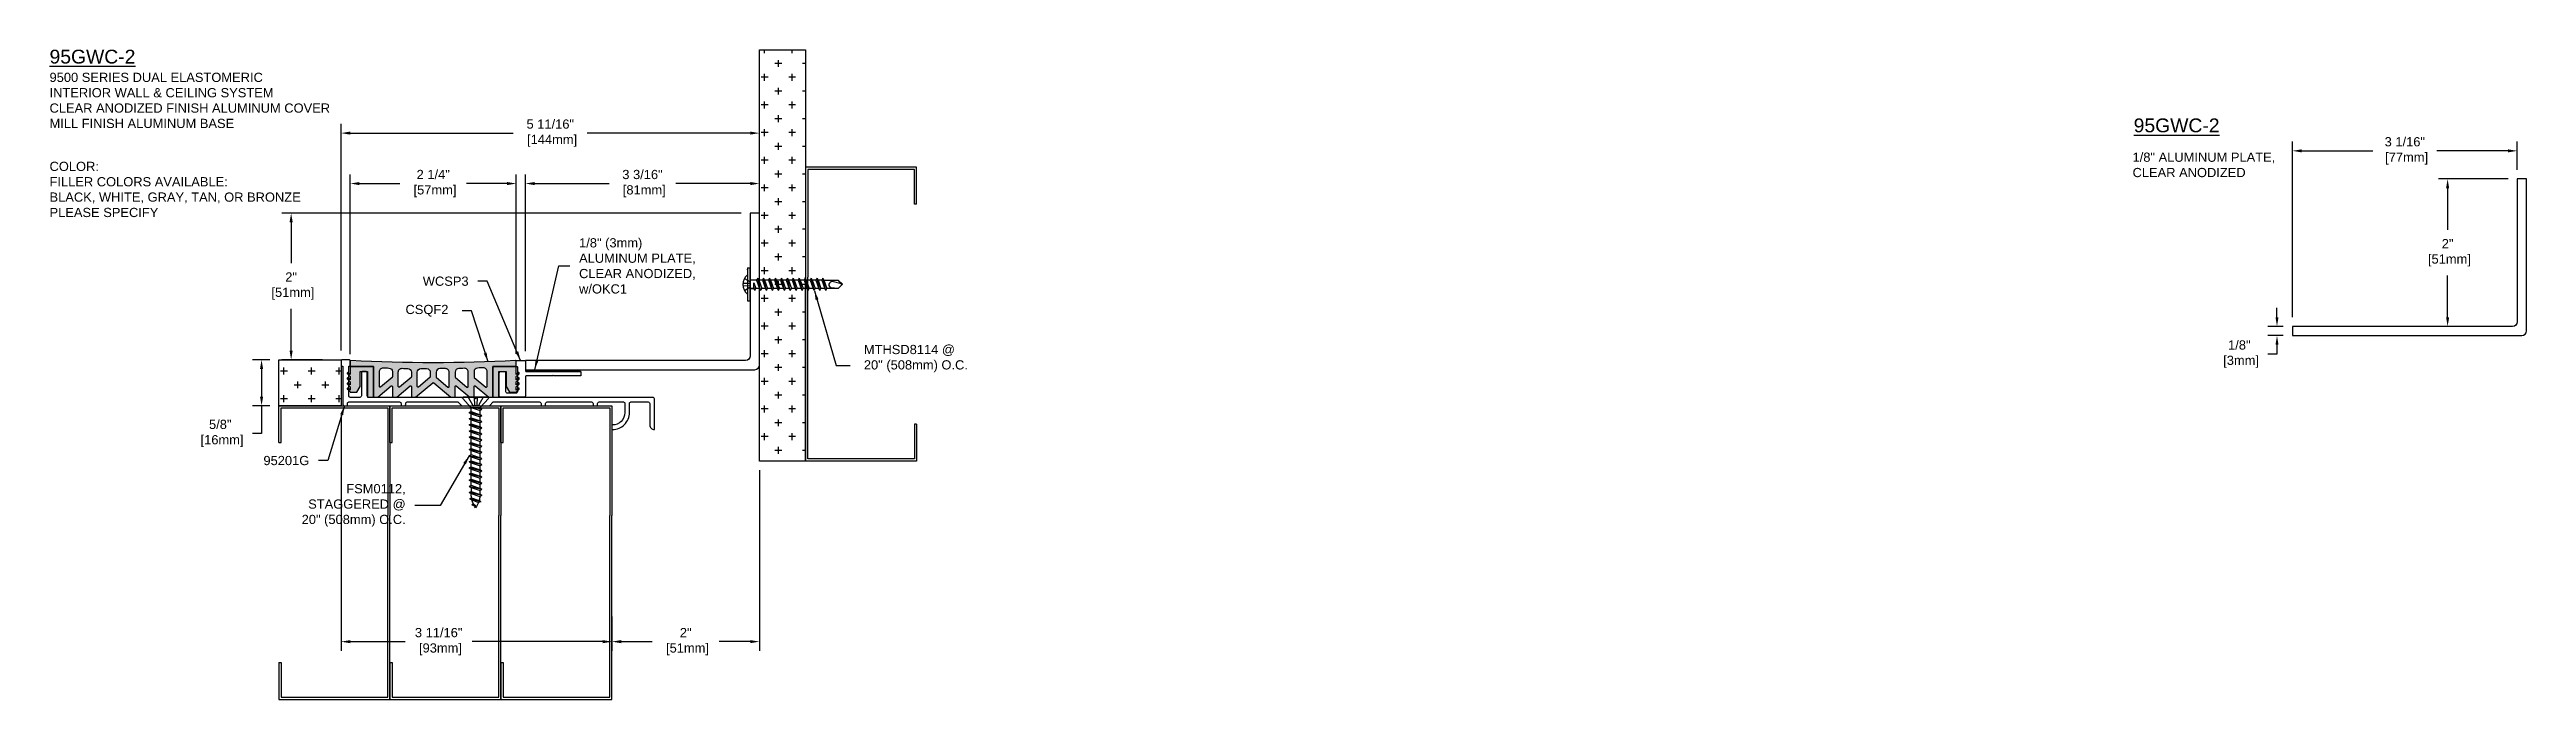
# Model space of a CAD drawing. Header units: inches. Extents: x -0.1 to 33.4, y -2.6 to 6.2.
import ezdxf

# ---------------------------------------------------------------- set-up
doc = ezdxf.new("R2010")
doc.units = ezdxf.units.IN
doc.header["$MEASUREMENT"] = 0
doc.linetypes.add('HIDDEN2', pattern=[0.1875, 0.125, -0.0625])
for name, color, linetype in [('anchors', 4, 'Continuous'), ('conditions', 1, 'Continuous'), ('dimensions', 3, 'Continuous'), ('FILLER', 2, 'Continuous'), ('Fillers', 2, 'Continuous'), ('METALS', 7, 'Continuous'), ('text', 2, 'Continuous')]:
    doc.layers.add(name, color=color, linetype=linetype)
doc.styles.add('ARIAL', font='arial.ttf')
doc.dimstyles.new('Arial', dxfattribs={"dimtxt": 0.125, "dimasz": 0.125, "dimexe": 0.125, "dimexo": 0.125, "dimgap": 0.125, "dimtad": 0, "dimtih": 1, "dimtoh": 1, "dimdec": 4, "dimzin": 0, "dimdsep": 46, "dimlunit": 4, "dimtxsty": 'ARIAL', "dimcen": 0.125, "dimadec": 0, "dimazin": 0, "dimtfac": 1, "dimtdec": 4, "dimtofl": 0, "dimtmove": 0, "dimatfit": 3, "dimfxl": 0, "dimfrac": 2, "dimtolj": 1, "dimtzin": 0, "dimarcsym": 0})

# ---------------------------------------------------------------- blocks, each defined once
blk = doc.blocks.new('*D2')
at = {"layer": 'DEFPOINTS', "color": 0}
for p in [(9.494, 4.418), (9.494, 3.962), (6.321, 2.018)]:
    blk.add_point(p, dxfattribs=at)
at = {"layer": 'dimensions', "color": 0, "lineweight": -2}
for p, q in [((6.321, 2.143), (6.321, 4.543)), ((6.446, 4.418), (7.455, 4.418)), ((9.369, 4.418), (8.361, 4.418)), ((9.494, 4.087), (9.494, 4.543))]:
    blk.add_line(p, q, dxfattribs=at)
at = {"layer": 'dimensions', "color": 0}
for points in [[(6.446, 4.439), (6.446, 4.397), (6.321, 4.418)], [(9.369, 4.439), (9.369, 4.397), (9.494, 4.418)]]:
    blk.add_solid(points, dxfattribs=at)
at = {"layer": 'dimensions', "color": 0, "insert": (7.908, 4.418), "char_height": 0.125, "attachment_point": 5, "style": 'ARIAL'}
blk.add_mtext('\\A1;3 3/16"\\P [81mm]', dxfattribs=at)
blk = doc.blocks.new('*D3')
at = {"layer": 'DEFPOINTS', "color": 0}
for p in [(9.494, 5.102), (9.494, 3.962), (3.821, 2.028)]:
    blk.add_point(p, dxfattribs=at)
at = {"layer": 'dimensions', "color": 0, "lineweight": -2}
for p, q in [((3.821, 2.153), (3.821, 5.227)), ((3.946, 5.102), (6.156, 5.102)), ((9.369, 5.102), (7.159, 5.102)), ((9.494, 4.087), (9.494, 5.227))]:
    blk.add_line(p, q, dxfattribs=at)
at = {"layer": 'dimensions', "color": 0}
for points in [[(3.946, 5.123), (3.946, 5.082), (3.821, 5.102)], [(9.369, 5.123), (9.369, 5.082), (9.494, 5.102)]]:
    blk.add_solid(points, dxfattribs=at)
at = {"layer": 'dimensions', "color": 0, "insert": (6.658, 5.102), "char_height": 0.125, "attachment_point": 5, "style": 'ARIAL'}
blk.add_mtext('\\A1;5 11/16"\\P [144mm]', dxfattribs=at)
blk = doc.blocks.new('*D4')
at = {"layer": 'DEFPOINTS', "color": 0}
for p in [(3.821, 1.403), (7.494, -1.331), (7.494, -1.797)]:
    blk.add_point(p, dxfattribs=at)
at = {"layer": 'dimensions', "color": 0, "lineweight": -2}
for p, q in [((3.821, 1.278), (3.821, -1.922)), ((7.494, -1.456), (7.494, -1.922)), ((3.946, -1.797), (4.692, -1.797)), ((7.369, -1.797), (5.598, -1.797))]:
    blk.add_line(p, q, dxfattribs=at)
at = {"layer": 'dimensions', "color": 0}
for points in [[(3.946, -1.776), (3.946, -1.818), (3.821, -1.797)], [(7.369, -1.776), (7.369, -1.818), (7.494, -1.797)]]:
    blk.add_solid(points, dxfattribs=at)
at = {"layer": 'dimensions', "color": 0, "insert": (5.145, -1.797), "char_height": 0.125, "attachment_point": 5, "style": 'ARIAL'}
blk.add_mtext('\\A1;3 11/16"\\P [93mm]', dxfattribs=at)
blk = doc.blocks.new('*D5')
at = {"layer": 'DEFPOINTS', "color": 0}
for p in [(9.494, 0.654), (7.494, -1.331), (9.494, -1.797)]:
    blk.add_point(p, dxfattribs=at)
at = {"layer": 'dimensions', "color": 0, "lineweight": -2}
for p, q in [((9.494, 0.529), (9.494, -1.922)), ((7.494, -1.456), (7.494, -1.922)), ((7.619, -1.797), (8.041, -1.797)), ((9.369, -1.797), (8.947, -1.797))]:
    blk.add_line(p, q, dxfattribs=at)
at = {"layer": 'dimensions', "color": 0}
for points in [[(7.619, -1.776), (7.619, -1.818), (7.494, -1.797)], [(9.369, -1.776), (9.369, -1.818), (9.494, -1.797)]]:
    blk.add_solid(points, dxfattribs=at)
at = {"layer": 'dimensions', "color": 0, "insert": (8.494, -1.797), "char_height": 0.125, "attachment_point": 5, "style": 'ARIAL'}
blk.add_mtext('\\A1;2"\\P [51mm]', dxfattribs=at)
blk = doc.blocks.new('4mstd1')
for p, q in [((-1.505, 3.985), (0, 3.985)), ((-1.505, 3.485), (-1.505, 3.985)), ((-1.475, 3.955), (-0.03, 3.955)), ((-1.475, 3.485), (-1.475, 3.955)), ((-0.03, 3.955), (-0.03, 2.495)), ((0, 3.985), (0, 2.495)), ((-1.505, 3.485), (-1.475, 3.485)), ((-0.03, 1.49), (-0.03, 2.495)), ((0, 1.49), (0, 2.495)), ((-0.03, 0.03), (-0.03, 1.49)), ((0, 0), (0, 1.49)), ((-1.505, 0.5), (-1.505, 0)), ((-1.505, 0.5), (-1.475, 0.5)), ((-1.475, 0.5), (-1.475, 0.03)), ((-1.505, 0), (0, 0)), ((-1.475, 0.03), (-0.03, 0.03))]:
    blk.add_line(p, q)
blk = doc.blocks.new('*D6')
at = {"layer": 'DEFPOINTS', "color": 0}
for p in [(6.196, 4.418), (3.946, 1.98), (6.196, 1.985)]:
    blk.add_point(p, dxfattribs=at)
at = {"layer": 'dimensions', "color": 0, "lineweight": -2}
for p, q in [((3.946, 2.105), (3.946, 4.543)), ((4.071, 4.418), (4.618, 4.418)), ((6.071, 4.418), (5.524, 4.418)), ((6.196, 2.11), (6.196, 4.543))]:
    blk.add_line(p, q, dxfattribs=at)
at = {"layer": 'dimensions', "color": 0}
for points in [[(4.071, 4.439), (4.071, 4.397), (3.946, 4.418)], [(6.071, 4.439), (6.071, 4.397), (6.196, 4.418)]]:
    blk.add_solid(points, dxfattribs=at)
at = {"layer": 'dimensions', "color": 0, "insert": (5.071, 4.418), "char_height": 0.125, "attachment_point": 5, "style": 'ARIAL'}
blk.add_mtext('\\A1;2 1/4"\\P [57mm]', dxfattribs=at)
blk = doc.blocks.new('*D7')
at = {"layer": 'DEFPOINTS', "color": 0}
for p in [(2.98, 2.028), (2.744, 1.403), (2.98, 1.403)]:
    blk.add_point(p, dxfattribs=at)
at = {"layer": 'dimensions', "color": 0, "lineweight": -2}
for p, q in [((2.855, 2.028), (2.619, 2.028)), ((2.744, 1.903), (2.744, 1.528)), ((2.855, 1.403), (2.619, 1.403)), ((2.744, 1.403), (2.744, 1.028)), ((2.744, 1.028), (2.619, 1.028))]:
    blk.add_line(p, q, dxfattribs=at)
at = {"layer": 'dimensions', "color": 0}
for points in [[(2.723, 1.903), (2.765, 1.903), (2.744, 2.028)], [(2.723, 1.528), (2.765, 1.528), (2.744, 1.403)]]:
    blk.add_solid(points, dxfattribs=at)
at = {"layer": 'dimensions', "color": 0, "insert": (2.184, 1.028), "char_height": 0.125, "attachment_point": 5, "style": 'ARIAL'}
blk.add_mtext('\\A1;5/8"\\P [16mm]', dxfattribs=at)
blk = doc.blocks.new('*D8')
at = {"layer": 'DEFPOINTS', "color": 0}
for p in [(30.066, 2.355), (30.275, 2.48), (30.275, 2.355)]:
    blk.add_point(p, dxfattribs=at)
at = {"layer": 'dimensions', "color": 0, "lineweight": -2}
for p, q in [((30.066, 2.605), (30.066, 2.73)), ((30.15, 2.48), (29.941, 2.48)), ((30.15, 2.355), (29.941, 2.355)), ((30.066, 2.105), (29.941, 2.105)), ((30.066, 2.23), (30.066, 2.105))]:
    blk.add_line(p, q, dxfattribs=at)
at = {"layer": 'dimensions', "color": 0}
for points in [[(30.045, 2.605), (30.087, 2.605), (30.066, 2.48)], [(30.045, 2.23), (30.087, 2.23), (30.066, 2.355)]]:
    blk.add_solid(points, dxfattribs=at)
at = {"layer": 'dimensions', "color": 0, "insert": (29.555, 2.105), "char_height": 0.125, "attachment_point": 5, "style": 'ARIAL'}
blk.add_mtext('\\A1;1/8"\\P [3mm]', dxfattribs=at)
blk = doc.blocks.new('*D9')
at = {"layer": 'DEFPOINTS', "color": 0}
for p in [(33.323, 4.862), (33.323, 4.48), (30.275, 2.48)]:
    blk.add_point(p, dxfattribs=at)
at = {"layer": 'dimensions', "color": 0, "lineweight": -2}
for p, q in [((30.275, 2.605), (30.275, 4.987)), ((30.4, 4.862), (31.364, 4.862)), ((33.198, 4.862), (32.234, 4.862)), ((33.323, 4.605), (33.323, 4.987))]:
    blk.add_line(p, q, dxfattribs=at)
at = {"layer": 'dimensions', "color": 0}
for points in [[(30.4, 4.882), (30.4, 4.841), (30.275, 4.862)], [(33.198, 4.882), (33.198, 4.841), (33.323, 4.862)]]:
    blk.add_solid(points, dxfattribs=at)
at = {"layer": 'dimensions', "color": 0, "insert": (31.799, 4.862), "char_height": 0.125, "attachment_point": 5, "style": 'ARIAL'}
blk.add_mtext('\\A1;3 1/16"\\P [77mm]', dxfattribs=at)
blk = doc.blocks.new('FSM0112')
for p, q in [((-0.169, 0), (0.169, 0)), ((-0.103, 0), (-0.038, -0.111)), ((-0.02, 0), (-0.016, -0.111)), ((0.02, 0), (0.016, -0.111)), ((0.103, 0), (0.038, -0.111)), ((-0.175, -0.014), (-0.063, -0.139)), ((-0.086, -0.167), (0.027, -0.139)), ((-0.086, -0.167), (-0.06, -0.152)), ((-0.086, -0.167), (-0.06, -0.181)), ((-0.086, -0.25), (0.086, -0.208)), ((-0.086, -0.25), (-0.06, -0.236)), ((-0.086, -0.25), (-0.06, -0.264)), ((-0.086, -0.333), (0.086, -0.292)), ((-0.086, -0.333), (-0.06, -0.319)), ((-0.086, -0.333), (-0.06, -0.348)), ((0.063, -0.139), (-0.063, -0.139)), ((-0.06, -0.152), (-0.06, -0.139)), ((-0.023, -0.139), (-0.06, -0.152)), ((0.06, -0.139), (-0.06, -0.181)), ((-0.06, -0.236), (-0.06, -0.181)), ((0.06, -0.194), (-0.06, -0.236)), ((0.06, -0.223), (-0.06, -0.264)), ((-0.06, -0.319), (-0.06, -0.264)), ((0.06, -0.277), (-0.06, -0.319)), ((0.06, -0.306), (-0.06, -0.348)), ((0.038, -0.111), (-0.038, -0.111)), ((0.06, -0.194), (0.06, -0.139)), ((0.086, -0.208), (0.06, -0.194)), ((0.086, -0.208), (0.06, -0.223)), ((0.06, -0.277), (0.06, -0.223)), ((0.086, -0.292), (0.06, -0.277)), ((0.086, -0.292), (0.06, -0.306)), ((0.06, -0.361), (0.06, -0.306)), ((0.175, -0.014), (0.063, -0.139)), ((-0.086, -0.417), (0.086, -0.375)), ((-0.086, -0.417), (-0.06, -0.402)), ((-0.086, -0.417), (-0.06, -0.431)), ((-0.086, -0.5), (0.086, -0.458)), ((-0.086, -0.5), (-0.06, -0.486)), ((-0.086, -0.5), (-0.06, -0.514)), ((-0.086, -0.583), (0.086, -0.542)), ((-0.086, -0.583), (-0.06, -0.569)), ((-0.086, -0.583), (-0.06, -0.598)), ((-0.086, -0.667), (0.086, -0.625)), ((-0.086, -0.667), (-0.06, -0.652)), ((-0.086, -0.667), (-0.06, -0.681)), ((-0.06, -0.402), (-0.06, -0.348)), ((0.06, -0.361), (-0.06, -0.402)), ((0.06, -0.389), (-0.06, -0.431)), ((-0.06, -0.486), (-0.06, -0.431)), ((0.06, -0.444), (-0.06, -0.486)), ((0.06, -0.473), (-0.06, -0.514)), ((-0.06, -0.569), (-0.06, -0.514)), ((0.06, -0.527), (-0.06, -0.569)), ((0.06, -0.556), (-0.06, -0.598)), ((-0.06, -0.652), (-0.06, -0.598)), ((0.06, -0.611), (-0.06, -0.652)), ((0.06, -0.639), (-0.06, -0.681)), ((0.086, -0.375), (0.06, -0.361)), ((0.086, -0.375), (0.06, -0.389)), ((0.06, -0.444), (0.06, -0.389)), ((0.086, -0.458), (0.06, -0.444)), ((0.086, -0.458), (0.06, -0.473)), ((0.06, -0.527), (0.06, -0.473)), ((0.086, -0.542), (0.06, -0.527)), ((0.086, -0.542), (0.06, -0.556)), ((0.06, -0.611), (0.06, -0.556)), ((0.086, -0.625), (0.06, -0.611)), ((0.086, -0.625), (0.06, -0.639)), ((0.06, -0.694), (0.06, -0.639)), ((-0.086, -0.75), (0.086, -0.708)), ((-0.086, -0.75), (-0.06, -0.736)), ((-0.086, -0.75), (-0.06, -0.764)), ((-0.086, -0.833), (0.086, -0.792)), ((-0.086, -0.833), (-0.06, -0.819)), ((-0.086, -0.833), (-0.06, -0.848)), ((-0.086, -0.917), (0.086, -0.875)), ((-0.086, -0.917), (-0.06, -0.902)), ((-0.086, -0.917), (-0.06, -0.931)), ((-0.086, -1), (0.086, -0.958)), ((-0.086, -1), (-0.06, -0.986)), ((-0.086, -1), (-0.06, -1.014)), ((-0.06, -0.736), (-0.06, -0.681)), ((0.06, -0.694), (-0.06, -0.736)), ((0.06, -0.723), (-0.06, -0.764)), ((-0.06, -0.819), (-0.06, -0.764)), ((0.06, -0.777), (-0.06, -0.819)), ((0.06, -0.806), (-0.06, -0.848)), ((-0.06, -0.902), (-0.06, -0.848)), ((0.06, -0.861), (-0.06, -0.902)), ((0.06, -0.889), (-0.06, -0.931)), ((-0.06, -0.986), (-0.06, -0.931)), ((0.06, -0.944), (-0.06, -0.986)), ((0.06, -0.973), (-0.06, -1.014)), ((0.086, -0.708), (0.06, -0.694)), ((0.086, -0.708), (0.06, -0.723)), ((0.06, -0.777), (0.06, -0.723)), ((0.086, -0.792), (0.06, -0.777)), ((0.086, -0.792), (0.06, -0.806)), ((0.06, -0.861), (0.06, -0.806)), ((0.086, -0.875), (0.06, -0.861)), ((0.086, -0.875), (0.06, -0.889)), ((0.06, -0.944), (0.06, -0.889)), ((0.086, -0.958), (0.06, -0.944)), ((0.086, -0.958), (0.06, -0.973)), ((0.06, -1.027), (0.06, -0.973)), ((-0.086, -1.083), (0.086, -1.042)), ((-0.086, -1.083), (-0.06, -1.069)), ((-0.086, -1.083), (-0.06, -1.098)), ((-0.086, -1.167), (0.086, -1.125)), ((-0.086, -1.167), (-0.06, -1.152)), ((-0.086, -1.167), (-0.06, -1.181)), ((-0.086, -1.25), (0.086, -1.208)), ((-0.086, -1.25), (-0.06, -1.236)), ((-0.086, -1.25), (-0.06, -1.264)), ((-0.086, -1.333), (0.086, -1.292)), ((-0.086, -1.333), (-0.06, -1.319)), ((-0.086, -1.333), (-0.058, -1.347)), ((-0.06, -1.069), (-0.06, -1.014)), ((0.06, -1.027), (-0.06, -1.069)), ((0.06, -1.056), (-0.06, -1.098)), ((-0.06, -1.152), (-0.06, -1.098)), ((0.06, -1.111), (-0.06, -1.152)), ((0.06, -1.139), (-0.06, -1.181)), ((-0.06, -1.236), (-0.06, -1.181)), ((0.06, -1.194), (-0.06, -1.236)), ((0.06, -1.223), (-0.06, -1.264)), ((-0.06, -1.31), (-0.06, -1.264)), ((0.06, -1.277), (-0.06, -1.319)), ((0.06, -1.306), (-0.058, -1.347)), ((0.086, -1.042), (0.06, -1.027)), ((0.086, -1.042), (0.06, -1.056)), ((0.06, -1.111), (0.06, -1.056)), ((0.086, -1.125), (0.06, -1.111)), ((0.086, -1.125), (0.06, -1.139)), ((0.06, -1.194), (0.06, -1.139)), ((0.086, -1.208), (0.06, -1.194)), ((0.086, -1.208), (0.06, -1.223)), ((0.06, -1.223), (0.06, -1.277)), ((0.086, -1.292), (0.06, -1.277)), ((0.086, -1.292), (0.06, -1.306)), ((0.06, -1.306), (0.06, -1.31)), ((-0.069, -1.417), (0.079, -1.375)), ((-0.069, -1.417), (-0.047, -1.402)), ((-0.069, -1.417), (-0.039, -1.426)), ((0.056, -1.362), (-0.047, -1.402)), ((0.05, -1.392), (-0.039, -1.426)), ((0.03, -1.447), (-0.004, -1.472)), ((-0.004, -1.472), (0.051, -1.458)), ((0.017, -1.473), (-0.004, -1.472)), ((0.051, -1.458), (0.017, -1.473)), ((0.051, -1.458), (0.03, -1.447)), ((0.079, -1.375), (0.05, -1.392)), ((0.079, -1.375), (0.056, -1.362))]:
    blk.add_line(p, q)
for centre, radius, start, end in [((-0.169, -0.008), 0.00805, 90, 224.3206), ((0.169, -0.008), 0.00805, 315.6794, 90), ((0.27, -1.31), 0.33, 180, 181.4809), ((-0.27, -1.31), 0.33, 350.9871, 0), ((0.27, -1.31), 0.33, 186.3809, 196.1333), ((0.27, -1.31), 0.33, 200.6129, 215.118), ((-0.27, -1.31), 0.33, 324.882, 330.5326), ((-0.27, -1.31), 0.33, 335.5566, 345.5871)]:
    blk.add_arc(centre, radius, start, end)
blk = doc.blocks.new('WCSP3')
at = {"layer": 'METALS'}
blk.add_lwpolyline([(4.101, 42.23), (4.101, 42.555, 0.414214), (4.091, 42.565, -0.414214), (4.081, 42.575), (4.081, 42.64, -0.414214), (4.091, 42.65), (4.186, 42.65, -0.414214), (4.206, 42.63), (4.206, 42.51, 0.414214), (4.216, 42.5), (4.956, 42.5), (4.956, 42.44), (4.591, 42.44), (4.581, 42.45), (4.571, 42.44), (4.216, 42.44, 0.414214), (4.206, 42.43), (4.206, 42.169, -0.390598), (4.186, 42.15), (3.871, 42.15, -0.414214), (3.851, 42.17), (3.851, 42.48, -0.414214), (3.871, 42.5), (3.917, 42.5, -0.414214), (3.937, 42.48), (3.937, 42.23, 0.414214), (3.957, 42.21), (4.081, 42.21, 0.414214)], format="xyb", close=True, dxfattribs=at)
blk = doc.blocks.new('*D12')
at = {"layer": 'DEFPOINTS', "color": 0}
for p in [(33.323, 4.48), (32.379, 2.48), (33.26, 2.48)]:
    blk.add_point(p, dxfattribs=at)
at = {"layer": 'dimensions', "color": 0, "lineweight": -2}
for p, q in [((33.198, 4.48), (32.254, 4.48)), ((32.379, 4.355), (32.379, 3.79)), ((32.379, 2.605), (32.379, 3.171)), ((33.135, 2.48), (32.254, 2.48))]:
    blk.add_line(p, q, dxfattribs=at)
at = {"layer": 'dimensions', "color": 0}
for points in [[(32.358, 4.355), (32.4, 4.355), (32.379, 4.48)], [(32.358, 2.605), (32.4, 2.605), (32.379, 2.48)]]:
    blk.add_solid(points, dxfattribs=at)
at = {"layer": 'dimensions', "color": 0, "insert": (32.379, 3.48), "char_height": 0.125, "attachment_point": 5, "style": 'ARIAL'}
blk.add_mtext('\\A1;2"\\P [51mm]', dxfattribs=at)
blk = doc.blocks.new('*D13')
at = {"layer": 'DEFPOINTS', "color": 0}
for p in [(9.369, 4.018), (3.145, 2.028), (3.696, 2.028)]:
    blk.add_point(p, dxfattribs=at)
at = {"layer": 'dimensions', "color": 0, "lineweight": -2}
for p, q in [((9.244, 4.018), (3.02, 4.018)), ((3.145, 3.893), (3.145, 3.337)), ((3.145, 2.153), (3.145, 2.718)), ((3.571, 2.028), (3.02, 2.028))]:
    blk.add_line(p, q, dxfattribs=at)
at = {"layer": 'dimensions', "color": 0}
for points in [[(3.124, 3.893), (3.166, 3.893), (3.145, 4.018)], [(3.124, 2.153), (3.166, 2.153), (3.145, 2.028)]]:
    blk.add_solid(points, dxfattribs=at)
at = {"layer": 'dimensions', "color": 0, "insert": (3.145, 3.028), "char_height": 0.125, "attachment_point": 5, "style": 'ARIAL'}
blk.add_mtext('\\A1;2"\\P [51mm]', dxfattribs=at)
blk = doc.blocks.new('95201g')
blk.add_lwpolyline([(-1.772, -0.015), (-1.772, -0.002, -0.414214), (-1.752, 0.018), (-1.065, 0.018, -0.414214), (-1.045, -0.002), (-1.045, -0.015, 0.414214), (-1.025, -0.035), (-1.003, -0.035, 0.414214), (-0.983, -0.015), (-0.983, -0.002, -0.414214), (-0.963, 0.018), (-0.275, 0.018), (-0.222, -0.035), (0.152, -0.035), (0.205, 0.018), (0.832, 0.018, -0.414214), (0.852, -0.002), (0.852, -0.015, 0.414214), (0.872, -0.035), (0.894, -0.035, 0.414214), (0.914, -0.015), (0.914, -0.002, -0.414214), (0.934, 0.018), (1.537, 0.018, -0.414214), (1.557, -0.002), (1.557, -0.015, 0.414214), (1.577, -0.035), (1.599, -0.035, 0.414214), (1.619, -0.015), (1.619, -0.002, -0.414214), (1.639, 0.018), (1.969, 0.018, -0.414214), (1.989, -0.002), (1.989, -0.127, -0.414214), (1.821, -0.295), (1.813, -0.295), (1.813, -0.357), (1.821, -0.357, 0.414214), (2.051, -0.127), (2.051, -0.002, -0.414214), (2.071, 0.018), (2.306, 0.018, -0.414214), (2.326, -0.002), (2.326, -0.295, 0.414214), (2.387, -0.357), (2.388, -0.357), (2.388, 0.06, 0.414214), (2.368, 0.08), (-0.015, 0.08), (-0.035, 0.06), (-0.055, 0.08), (-1.484, 0.08, -0.414214), (-1.504, 0.1), (-1.504, 0.41, 0.414214), (-1.524, 0.43), (-1.564, 0.43, 0.414214), (-1.584, 0.41), (-1.584, 0.1, -0.414214), (-1.604, 0.08), (-1.734, 0.08, -0.414214), (-1.754, 0.1), (-1.754, 0.505), (-1.744, 0.505, 0.414214), (-1.734, 0.515), (-1.734, 0.57, 0.414214), (-1.754, 0.59), (-1.839, 0.59, 0.414214), (-1.859, 0.57), (-1.859, 0.515, 0.414214), (-1.849, 0.505), (-1.834, 0.505), (-1.834, -0.015, 0.414214), (-1.814, -0.035), (-1.792, -0.035, 0.414214)], format="xyb", close=True)
blk = doc.blocks.new('CSQF2')
h = blk.add_hatch(color=256)
h.paths.add_polyline_path([(4.559, 1.888, 0.430422), (4.548, 1.898, -0.027516), (2.319, 1.898, 0.430422), (2.309, 1.888), (2.309, 1.819), (2.624, 1.819), (2.624, 1.399), (2.676, 1.399, 0.176327), (2.682, 1.401), (2.864, 1.554, -0.63707), (2.88, 1.546), (2.88, 1.409, 0.414214), (2.89, 1.399), (2.932, 1.399, 0.176327), (2.939, 1.401), (3.121, 1.554, -0.63707), (3.137, 1.546), (3.137, 1.409, 0.414214), (3.147, 1.399), (3.189, 1.399, 0.176327), (3.195, 1.401), (3.427, 1.596, -0.36397), (3.44, 1.596), (3.672, 1.401, 0.176327), (3.679, 1.399), (3.721, 1.399, 0.414214), (3.731, 1.409), (3.731, 1.546, -0.63707), (3.747, 1.554), (3.929, 1.401, 0.176327), (3.935, 1.399), (3.977, 1.399, 0.414214), (3.987, 1.409), (3.987, 1.546, -0.63707), (4.004, 1.554), (4.186, 1.401, 0.176327), (4.192, 1.399), (4.244, 1.399), (4.244, 1.819), (4.559, 1.819)])
h.paths.add_polyline_path([(3.267, 1.788, 0.000939), (3.344, 1.788, -0.412919), (3.394, 1.738), (3.394, 1.676, -0.221695), (3.39, 1.669), (3.234, 1.537, -0.63707), (3.217, 1.545), (3.217, 1.738, -0.416611)], flags=16)
h.paths.add_polyline_path([(3.137, 1.74), (3.137, 1.676, -0.221695), (3.134, 1.669), (2.977, 1.537, -0.63707), (2.96, 1.545), (2.96, 1.742, -0.420307), (3.012, 1.792, 0.000939), (3.088, 1.79, -0.409242)], flags=16)
h.paths.add_polyline_path([(3.524, 1.788, 0.000939), (3.6, 1.788, -0.416611), (3.651, 1.738), (3.651, 1.545, -0.63707), (3.634, 1.537), (3.478, 1.669, -0.221695), (3.474, 1.676), (3.474, 1.738, -0.412919)], flags=16)
h.paths.add_polyline_path([(2.88, 1.746), (2.88, 1.676, -0.221695), (2.877, 1.669), (2.72, 1.537, -0.63707), (2.704, 1.545), (2.704, 1.749, -0.424014), (2.756, 1.799, 0.000939), (2.832, 1.796, -0.405574)], flags=16)
h.paths.add_polyline_path([(3.78, 1.79, 0.000939), (3.856, 1.792, -0.420307), (3.907, 1.742), (3.907, 1.545, -0.63707), (3.891, 1.537), (3.734, 1.669, -0.221695), (3.731, 1.676), (3.731, 1.74, -0.409242)], flags=16)
h.paths.add_polyline_path([(4.036, 1.796, 0.000939), (4.112, 1.799, -0.424014), (4.164, 1.749), (4.164, 1.545, -0.63707), (4.147, 1.537), (3.991, 1.669, -0.221695), (3.987, 1.676), (3.987, 1.746, -0.405574)], flags=16)
h.paths.add_polyline_path([(2.624, 1.819), (2.309, 1.819), (2.309, 1.707), (2.285, 1.731, 0.414214), (2.271, 1.731, 0.414214), (2.271, 1.717), (2.309, 1.679), (2.309, 1.637), (2.285, 1.661, 0.414214), (2.271, 1.661, 0.414214), (2.271, 1.647), (2.309, 1.609), (2.309, 1.567), (2.285, 1.591, 0.414214), (2.271, 1.591, 0.414214), (2.271, 1.577), (2.309, 1.539), (2.309, 1.497), (2.285, 1.521, 0.414214), (2.271, 1.521, 0.414214), (2.271, 1.507), (2.306, 1.472, 0.198912), (2.313, 1.469), (2.399, 1.469), (2.444, 1.547), (2.444, 1.749), (2.544, 1.749), (2.544, 1.399), (2.624, 1.399)])
h.paths.add_polyline_path([(4.324, 1.749), (4.424, 1.749), (4.424, 1.547), (4.469, 1.469), (4.555, 1.469, 0.198912), (4.562, 1.472), (4.597, 1.507, 0.414214), (4.597, 1.521, 0.414214), (4.583, 1.521), (4.559, 1.497), (4.559, 1.539), (4.597, 1.577, 0.414214), (4.597, 1.591, 0.414214), (4.583, 1.591), (4.559, 1.567), (4.559, 1.609), (4.597, 1.647, 0.414214), (4.597, 1.661, 0.414214), (4.583, 1.661), (4.559, 1.637), (4.559, 1.679), (4.597, 1.717, 0.414214), (4.597, 1.731, 0.414214), (4.583, 1.731), (4.559, 1.707), (4.559, 1.819), (4.244, 1.819), (4.244, 1.399), (4.324, 1.399)])
for p, q in [((2.309, 1.819), (2.624, 1.819)), ((2.624, 1.819), (2.309, 1.819)), ((2.624, 1.819), (2.624, 1.399)), ((2.624, 1.399), (2.624, 1.819)), ((4.244, 1.819), (4.244, 1.399)), ((4.559, 1.819), (4.244, 1.819)), ((4.244, 1.819), (4.559, 1.819)), ((4.244, 1.399), (4.244, 1.819))]:
    blk.add_line(p, q)
for points in [[(2.89, 1.399), (2.932, 1.399, 0.176327), (2.939, 1.401), (3.121, 1.554, -0.63707), (3.137, 1.546), (3.137, 1.409, 0.414214), (3.147, 1.399), (3.189, 1.399, 0.176327), (3.195, 1.401), (3.427, 1.596, -0.36397), (3.44, 1.596), (3.672, 1.401, 0.176327), (3.679, 1.399), (3.721, 1.399, 0.414214), (3.731, 1.409), (3.731, 1.546, -0.63707), (3.747, 1.554), (3.929, 1.401, 0.176327), (3.935, 1.399), (3.977, 1.399, 0.414214), (3.987, 1.409), (3.987, 1.546, -0.63707), (4.004, 1.554), (4.186, 1.401, 0.176327), (4.192, 1.399), (4.244, 1.399), (4.324, 1.399), (4.324, 1.749), (4.424, 1.749), (4.424, 1.547), (4.469, 1.469), (4.555, 1.469, 0.198912), (4.562, 1.472), (4.597, 1.507, 0.414214), (4.597, 1.521, 0.414214), (4.583, 1.521), (4.559, 1.497), (4.559, 1.539), (4.597, 1.577, 0.414214), (4.597, 1.591, 0.414214), (4.583, 1.591), (4.559, 1.567), (4.559, 1.609), (4.597, 1.647, 0.414214), (4.597, 1.661, 0.414214), (4.583, 1.661), (4.559, 1.637), (4.559, 1.679), (4.597, 1.717, 0.414214), (4.597, 1.731, 0.414214), (4.583, 1.731), (4.559, 1.707), (4.559, 1.819), (4.559, 1.888, 0.430422), (4.548, 1.898, -0.027516), (2.319, 1.898, 0.430422), (2.309, 1.888), (2.309, 1.819), (2.309, 1.707), (2.285, 1.731, 0.414214), (2.271, 1.731, 0.414214), (2.271, 1.717), (2.309, 1.679), (2.309, 1.637), (2.285, 1.661, 0.414214), (2.271, 1.661, 0.414214), (2.271, 1.647), (2.309, 1.609), (2.309, 1.567), (2.285, 1.591, 0.414214), (2.271, 1.591, 0.414214), (2.271, 1.577), (2.309, 1.539), (2.309, 1.497), (2.285, 1.521, 0.414214), (2.271, 1.521, 0.414214), (2.271, 1.507), (2.306, 1.472, 0.198912), (2.313, 1.469), (2.399, 1.469), (2.444, 1.547), (2.444, 1.749), (2.544, 1.749), (2.544, 1.399), (2.624, 1.399), (2.676, 1.399, 0.176327), (2.682, 1.401), (2.864, 1.554, -0.63707), (2.88, 1.546), (2.88, 1.409, 0.414214)], [(2.88, 1.676, -0.221695), (2.877, 1.669), (2.72, 1.537, -0.63707), (2.704, 1.545), (2.704, 1.749, -0.424014), (2.756, 1.799, 0.000939), (2.832, 1.796, -0.405574), (2.88, 1.746)], [(3.137, 1.74), (3.137, 1.676, -0.221695), (3.134, 1.669), (2.977, 1.537, -0.63707), (2.96, 1.545), (2.96, 1.742, -0.420307), (3.012, 1.792, 0.000939), (3.088, 1.79, -0.409242)], [(3.394, 1.738), (3.394, 1.676, -0.221695), (3.39, 1.669), (3.234, 1.537, -0.63707), (3.217, 1.545), (3.217, 1.738, -0.416611), (3.267, 1.788, 0.000939), (3.344, 1.788, -0.412919)], [(3.474, 1.738), (3.474, 1.676, 0.221695), (3.478, 1.669), (3.634, 1.537, 0.63707), (3.651, 1.545), (3.651, 1.738, 0.416611), (3.6, 1.788, -0.000939), (3.524, 1.788, 0.412919)], [(3.78, 1.79, 0.409242), (3.731, 1.74), (3.731, 1.676, 0.221695), (3.734, 1.669), (3.891, 1.537, 0.63707), (3.907, 1.545), (3.907, 1.742, 0.420307), (3.856, 1.792, -0.000939)], [(3.987, 1.746), (3.987, 1.676, 0.221695), (3.991, 1.669), (4.147, 1.537, 0.63707), (4.164, 1.545), (4.164, 1.749, 0.424014), (4.112, 1.799, -0.000939), (4.036, 1.796, 0.405574)]]:
    blk.add_lwpolyline(points, format="xyb", close=True)
blk = doc.blocks.new('MTHSD8114')
for p, q in [((0.224, 0.038), (-0.224, 0.038)), ((-0.224, 0.038), (-0.224, 0)), ((-0.224, 0), (0.224, 0)), ((-0.056, 0), (0.056, 0)), ((0.06, -0.087), (0.06, 0)), ((0.224, 0.038), (0.224, 0)), ((-0.081, -0.061), (-0.024, -0.047)), ((-0.081, -0.061), (-0.056, -0.047)), ((-0.081, -0.061), (-0.056, -0.074)), ((-0.081, -0.141), (0.085, -0.101)), ((-0.081, -0.141), (-0.056, -0.127)), ((-0.081, -0.141), (-0.056, -0.155)), ((-0.081, -0.221), (0.085, -0.181)), ((-0.081, -0.221), (-0.056, -0.208)), ((-0.081, -0.221), (-0.056, -0.235)), ((-0.081, -0.302), (0.085, -0.262)), ((-0.081, -0.302), (-0.056, -0.288)), ((-0.081, -0.302), (-0.056, -0.316)), ((-0.056, -0.047), (-0.056, 0)), ((-0.056, 0), (-0.056, -0.047)), ((0.024, -0.047), (-0.056, -0.074)), ((-0.056, -0.047), (0.024, -0.047)), ((-0.056, -0.127), (-0.056, -0.074)), ((0.06, -0.087), (-0.056, -0.127)), ((0.06, -0.115), (-0.056, -0.155)), ((-0.056, -0.208), (-0.056, -0.155)), ((0.06, -0.167), (-0.056, -0.208)), ((0.06, -0.195), (-0.056, -0.235)), ((-0.056, -0.288), (-0.056, -0.235)), ((0.06, -0.248), (-0.056, -0.288)), ((0.06, -0.276), (-0.056, -0.316)), ((-0.056, -0.368), (-0.056, -0.316)), ((0.06, -0.328), (-0.056, -0.368)), ((0.085, -0.101), (0.06, -0.087)), ((0.085, -0.101), (0.06, -0.115)), ((0.06, -0.167), (0.06, -0.115)), ((0.085, -0.181), (0.06, -0.167)), ((0.085, -0.181), (0.06, -0.195)), ((0.06, -0.248), (0.06, -0.195)), ((0.085, -0.262), (0.06, -0.248)), ((0.085, -0.262), (0.06, -0.276)), ((0.06, -0.328), (0.06, -0.276)), ((0.085, -0.342), (0.06, -0.328)), ((-0.081, -0.382), (0.085, -0.342)), ((-0.081, -0.382), (-0.056, -0.368)), ((-0.081, -0.382), (-0.056, -0.396)), ((-0.081, -0.463), (0.085, -0.422)), ((-0.081, -0.463), (-0.056, -0.449)), ((-0.081, -0.463), (-0.056, -0.477)), ((-0.081, -0.543), (0.085, -0.503)), ((-0.081, -0.543), (-0.056, -0.529)), ((-0.081, -0.543), (-0.056, -0.557)), ((-0.081, -0.624), (0.085, -0.583)), ((-0.081, -0.624), (-0.056, -0.61)), ((-0.081, -0.624), (-0.056, -0.637)), ((-0.081, -0.704), (0.085, -0.664)), ((0.06, -0.356), (-0.056, -0.396)), ((-0.056, -0.449), (-0.056, -0.396)), ((0.06, -0.409), (-0.056, -0.449)), ((0.06, -0.436), (-0.056, -0.477)), ((-0.056, -0.529), (-0.056, -0.477)), ((0.06, -0.489), (-0.056, -0.529)), ((0.06, -0.517), (-0.056, -0.557)), ((-0.056, -0.61), (-0.056, -0.557)), ((0.06, -0.569), (-0.056, -0.61)), ((0.06, -0.597), (-0.056, -0.637)), ((-0.056, -0.69), (-0.056, -0.637)), ((0.06, -0.65), (-0.056, -0.69)), ((0.085, -0.342), (0.06, -0.356)), ((0.06, -0.409), (0.06, -0.356)), ((0.085, -0.422), (0.06, -0.409)), ((0.085, -0.422), (0.06, -0.436)), ((0.06, -0.489), (0.06, -0.436)), ((0.085, -0.503), (0.06, -0.489)), ((0.085, -0.503), (0.06, -0.517)), ((0.06, -0.569), (0.06, -0.517)), ((0.085, -0.583), (0.06, -0.569)), ((0.085, -0.583), (0.06, -0.597)), ((0.06, -0.65), (0.06, -0.597)), ((0.085, -0.664), (0.06, -0.65)), ((0.085, -0.664), (0.06, -0.678)), ((-0.081, -0.704), (-0.056, -0.69)), ((-0.081, -0.704), (-0.056, -0.718)), ((-0.081, -0.784), (0.085, -0.744)), ((-0.081, -0.784), (-0.056, -0.771)), ((-0.081, -0.784), (-0.056, -0.798)), ((-0.081, -0.865), (0.085, -0.825)), ((-0.081, -0.865), (-0.056, -0.851)), ((-0.081, -0.865), (-0.056, -0.879)), ((-0.081, -0.945), (0.085, -0.905)), ((-0.081, -0.945), (-0.056, -0.931)), ((-0.081, -0.945), (-0.056, -0.959)), ((-0.081, -1.026), (0.085, -0.985)), ((0.06, -0.678), (-0.056, -0.718)), ((-0.056, -0.771), (-0.056, -0.718)), ((0.06, -0.73), (-0.056, -0.771)), ((0.06, -0.758), (-0.056, -0.798)), ((-0.056, -0.851), (-0.056, -0.798)), ((0.06, -0.811), (-0.056, -0.851)), ((0.06, -0.839), (-0.056, -0.879)), ((-0.056, -0.931), (-0.056, -0.879)), ((0.06, -0.891), (-0.056, -0.931)), ((0.06, -0.919), (-0.056, -0.959)), ((-0.056, -1.012), (-0.056, -0.959)), ((0.06, -0.972), (-0.056, -1.012)), ((0.06, -0.999), (-0.056, -1.04)), ((0.06, -0.73), (0.06, -0.678)), ((0.085, -0.744), (0.06, -0.73)), ((0.085, -0.744), (0.06, -0.758)), ((0.06, -0.811), (0.06, -0.758)), ((0.085, -0.825), (0.06, -0.811)), ((0.085, -0.825), (0.06, -0.839)), ((0.06, -0.891), (0.06, -0.839)), ((0.085, -0.905), (0.06, -0.891)), ((0.085, -0.905), (0.06, -0.919)), ((0.06, -0.972), (0.06, -0.919)), ((0.085, -0.985), (0.06, -0.972)), ((0.085, -0.985), (0.06, -0.999)), ((0.06, -0.999), (0.06, -1.192)), ((-0.081, -1.026), (-0.056, -1.012)), ((-0.081, -1.026), (-0.056, -1.04)), ((-0.056, -1.192), (-0.056, -1.04)), ((-0.056, -1.192), (-0.046, -1.097)), ((0.002, -1.25), (-0.056, -1.192)), ((0.002, -1.25), (0.039, -1.111)), ((0.002, -1.25), (0.06, -1.192))]:
    blk.add_line(p, q)
at = {"linetype": 'HIDDEN2'}
for p, q in [((-0.081, 0.079), (-0.038, 0.006)), ((0.038, 0.006), (-0.038, 0.006)), ((-0.019, 0.099), (-0.016, 0.006)), ((0.019, 0.099), (0.016, 0.006)), ((0.081, 0.079), (0.038, 0.006))]:
    blk.add_line(p, q, dxfattribs=at)
for centre, radius, start, end in [((0, -0.066), 0.166, 38.5375, 141.4625), ((-0.005, -1.11), 0.0433, 358.315, 162.8045), ((0.089, -1.279), 0.0922, 108.6241, 161.3759)]:
    blk.add_arc(centre, radius, start, end)
blk.add_point((0.204, 0.038))

msp = doc.modelspace()

# ---------------------------------------------------------------- hatches: boundary and pattern name
at = {"layer": 'conditions'}
h = msp.add_hatch(dxfattribs=at)
h.set_pattern_fill('CROSS', color=256, scale=0.75, angle=90, style=0)
h.paths.add_polyline_path([(10.11881, 6.23397), (9.49381, 6.23397), (9.49381, 0.65361), (10.11881, 0.65361)])
h = msp.add_hatch(dxfattribs=at)
h.set_pattern_fill('CROSS', color=256, scale=0.75, style=0)
h.paths.add_polyline_path([(3.82131, 1.40285), (3.82131, 2.02785), (2.97981, 2.02785), (2.97981, 1.40285)])

# ---------------------------------------------------------------- linework, layer by layer
for points in [[(10.11881, 6.23397), (10.11881, 0.65361), (9.49381, 0.65361), (9.49381, 6.23397)], [(3.82131, 1.40285), (2.97981, 1.40285), (2.97981, 2.02785), (3.82131, 2.02785)]]:
    msp.add_lwpolyline(points, close=True, dxfattribs=at)
at = {"layer": 'Fillers', "const_width": 0.025}
msp.add_lwpolyline([(7.07156, 1.88035), (6.32878, 1.88035)], dxfattribs=at)
at = {"layer": 'METALS'}
for points in [[(33.32281, 4.48033), (33.32281, 2.54283, -0.41421356), (33.26031, 2.48033), (30.27531, 2.48033), (30.27531, 2.35533), (33.38531, 2.35533, 0.41421356), (33.44781, 2.41783), (33.44781, 4.48033)], [(9.36881, 4.01785), (9.36881, 2.08035, -0.41421356), (9.30631, 2.01785), (6.32131, 2.01785), (6.32131, 1.89285), (9.43131, 1.89285, 0.41421356), (9.49381, 1.95535), (9.49381, 4.01785)]]:
    msp.add_lwpolyline(points, format="xyb", close=True, dxfattribs=at)

# ---------------------------------------------------------------- block references
at = {"layer": 'anchors', "rotation": 90}
msp.add_blockref('MTHSD8114', (9.36881, 3.0491), dxfattribs=at)
at = {"layer": 'anchors', "xscale": -1}
msp.add_blockref('FSM0112', (5.64581, 1.51785), dxfattribs=at)
at = {"layer": 'conditions', "xscale": -1}
msp.add_blockref('4mstd1', (10.11881, 0.65361), dxfattribs=at)
at = {"layer": 'conditions'}
for p in [(4.48448, -2.58185), (5.98915, -2.58185), (7.49381, -2.58185)]:
    msp.add_blockref('4mstd1', p, dxfattribs=at)
at = {"layer": 'FILLER'}
msp.add_blockref('CSQF2', (1.63743, 0.11925), dxfattribs=at)
at = {"layer": 'METALS'}
for name, p in [('95201g', (5.68066, 1.43765)), ('WCSP3', (2.11581, -40.63205))]:
    msp.add_blockref(name, p, dxfattribs=at)

# ---------------------------------------------------------------- texts
at = {"layer": 'text', "attachment_point": 1, "style": 'ARIAL'}
for s, insert, char_height, width in [('{\\L95GWC-2\\P\\H0.6667x;\\l9500 SERIES DUAL ELASTOMERIC\\PINTERIOR WALL & CEILING SYSTEM \\PCLEAR ANODIZED FINISH ALUMINUM COVER\\PMILL FINISH ALUMINUM BASE}', (-0.13022, 6.23397), 0.1875, 7.03125), ('{\\L95GWC-2}', (28.12315, 5.30107), 0.1875, 1.875), ('COLOR:{\\L                           }   \\~\\PFILLER COLORS AVAILABLE:\\PBLACK, WHITE, GRAY, TAN, OR BRONZE\\PPLEASE SPECIFY\\~', (-0.13022, 4.71345), 0.125, 3.4284232)]:
    msp.add_mtext(s, dxfattribs=dict(at, insert=insert, char_height=char_height, width=width))
at = {"layer": 'text', "char_height": 0.125, "style": 'ARIAL'}
for s, insert, attachment_point in [('1/8" ALUMINUM PLATE,\\PCLEAR ANODIZED', (28.10798, 4.67088), 4), ('1/8" (3mm)\\PALUMINUM PLATE,\\PCLEAR ANODIZED,\\Pw/OKC1 ', (7.04824, 3.30052), 4), ('WCSP3', (5.55061, 3.09268), 6), ('CSQF2', (5.27714, 2.69276), 6), ('\\A1;MTHSD8114 @\\P20" (508mm) O.C.', (10.90913, 2.04359), 4), ('95201G', (3.39063, 0.65941), 6), ('FSM0112,\\PSTAGGERED @\\P20" (508mm) O.C.', (4.69812, 0.05071), 6)]:
    msp.add_mtext(s, dxfattribs=dict(at, insert=insert, attachment_point=attachment_point))

# ---------------------------------------------------------------- dimensions: what is measured, and where the dimension line sits
at = {"layer": 'dimensions'}
for base, p1, p2, picture, middle in [((9.49381, 5.10237), (3.82131, 2.02785), (9.49381, 3.96159), '*D3', (6.65756, 5.10237)), ((33.32281, 4.86162), (30.27531, 2.48033), (33.32281, 4.48033), '*D9', (31.79906, 4.86162)), ((6.19631, 4.41833), (3.94631, 1.98035), (6.19631, 1.98535), '*D6', (5.07131, 4.41833)), ((9.49381, 4.41802), (6.32131, 2.01785), (9.49381, 3.96159), '*D2', (7.90756, 4.41802)), ((9.49381, -1.79706), (7.49381, -1.33077), (9.49381, 0.65361), '*D5', (8.49381, -1.79706))]:
    dim = msp.add_linear_dim(base=base, p1=p1, p2=p2, dimstyle='Arial', override={"dimpost": '\\X'}, dxfattribs=at)
    dim.commit()
    dim.dimension.update_dxf_attribs({"geometry": picture, "text_midpoint": middle, "dimtype": 160})
for base, p1, p2, angle, picture, middle in [((32.37898, 2.48033), (33.32281, 4.48033), (33.26031, 2.48033), 90, '*D12', (32.37898, 3.48033)), ((3.14526, 2.02785), (9.36881, 4.01785), (3.69616, 2.02785), 90, '*D13', (3.14526, 3.02785)), ((30.06605, 2.35533), (30.27531, 2.48033), (30.27531, 2.35533), 90, '*D8', (29.55492, 2.10533)), ((2.74404, 1.40285), (2.97981, 2.02785), (2.97981, 1.40285), 90, '*D7', (2.18436, 1.02785)), ((7.49381, -1.79706), (3.82131, 1.40285), (7.49381, -1.33077), 180, '*D4', (5.14515, -1.79706))]:
    dim = msp.add_linear_dim(base=base, p1=p1, p2=p2, angle=angle, dimstyle='Arial', override={"dimpost": '\\X'}, dxfattribs=at)
    dim.commit()
    dim.dimension.update_dxf_attribs({"geometry": picture, "text_midpoint": middle, "dimtype": 160})

# ---------------------------------------------------------------- leaders
at = {"layer": 'text', "annotation_type": 0, "has_hookline": 1}
for points, hookline_direction, text_width in [([(6.25381, 2.01785), (5.80061, 3.09268), (5.67561, 3.09268)], 1, 0.61093), ([(6.44755, 1.89285), (6.77201, 3.30052), (6.92324, 3.30052)], 0, 1.56608), ([(3.86702, 1.40285), (3.64063, 0.65941), (3.51563, 0.65941)], 1, 0.60326), ([(5.55981, 0.72618), (5.16603, 0.05071), (4.82312, 0.05071)], 1, 1.39052)]:
    msp.add_leader(points, dimstyle='Arial', dxfattribs=dict(at, hookline_direction=hookline_direction, text_width=text_width))
at = {"layer": 'text'}
msp.add_leader([(5.81379, 2.0002), (5.58901, 2.69276), (5.46464, 2.69276)], dimstyle='Arial', dxfattribs=at)
msp.add_leader([(10.23942, 2.96338), (10.53413, 1.94984), (10.72163, 1.94984)], dimstyle='Arial', override={"dimgap": 0.1875, "dimtad": 0}, dxfattribs=at)

doc.saveas('drawing.dxf')
